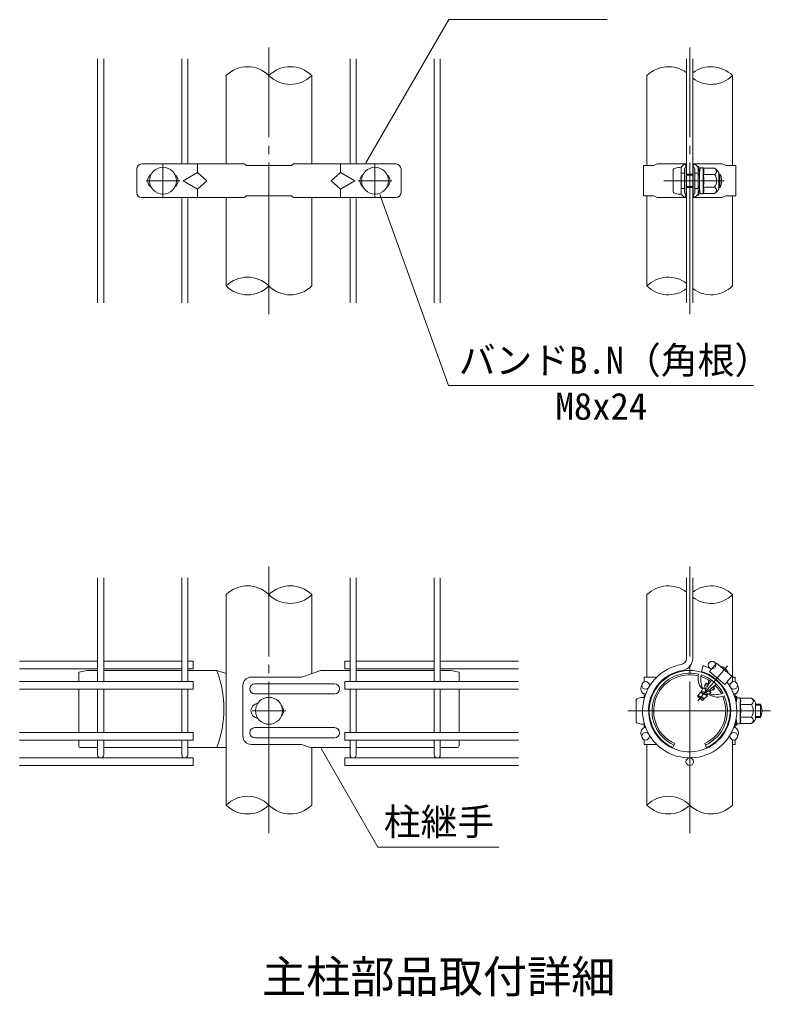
# Model space of a CAD drawing. Units: millimetres, scale not verified. Extents: x -6300 to 6300, y -4455 to 4455.
# Drawn here: x 3737 to 5075, y -1794 to -54 of the extents above; entities that cross this region are included whole.
import ezdxf
from ezdxf.enums import TextEntityAlignment as Align

# ---------------------------------------------------------------- set-up
doc = ezdxf.new("R2010")
doc.units = ezdxf.units.MM
doc.header["$LTSCALE"] = 15
doc.linetypes.add('LONG_CHAIN', pattern=[21, 18, -1, 1, -1])
for name, color, linetype, lineweight in [('0-0_D-STR-TXT', 7, 'Continuous', 9), ('0-2_D-TTL-TXT', 7, 'Continuous', 9), ('0-3_D-STR2', 7, 'Continuous', 9), ('0-4_D-STR-DIM', 7, 'Continuous', 9), ('0-6_D-STR1', 1, 'Continuous', 9), ('0-7_D-BMK', 2, 'LONG_CHAIN', 9), ('0-8_D-STR3', 3, 'Continuous', 9)]:
    doc.layers.add(name, color=color, linetype=linetype, lineweight=lineweight)
doc.styles.add('ＭＳ ゴシック', font='')
doc.styles.get('ＭＳ ゴシック').set_extended_font_data('MS Gothic')

msp = doc.modelspace()

# ---------------------------------------------------------------- linework, layer by layer
at = {"layer": '0-0_D-STR-TXT'}
for points in [[(4784.26, -53.64), (4501.72, -53.64), (4354.16, -309.22)], [(5045.05, -705.92), (4501.64, -705.92), (4379.1, -365.42)], [(4591.35, -1528.39), (4375.69, -1528.39), (4274.22, -1352.64)]]:
    msp.add_lwpolyline(points, dxfattribs=at)
at = {"layer": '0-3_D-STR2'}
for p, q in [((3875.9, -558.45), (3875.9, -123.45)), ((3886.7, -558.45), (3886.7, -123.45)), ((4025.9, -309.45), (4025.9, -123.45)), ((4036.7, -309.45), (4036.7, -123.45)), ((4325.9, -309.45), (4325.9, -123.45)), ((4336.7, -309.45), (4336.7, -123.45)), ((4475.9, -558.45), (4475.9, -123.45)), ((4486.7, -558.45), (4486.7, -123.45)), ((4925.9, -558.45), (4925.9, -123.45)), ((4936.7, -558.45), (4936.7, -123.45)), ((4025.9, -558.45), (4025.9, -372.45)), ((4036.7, -558.45), (4036.7, -372.45)), ((4325.9, -558.45), (4325.9, -372.45)), ((4336.7, -558.45), (4336.7, -372.45)), ((3875.9, -1233.33), (3875.9, -1048.45)), ((3886.7, -1233.33), (3886.7, -1048.45)), ((4025.9, -1233.33), (4025.9, -1048.45)), ((4036.7, -1233.33), (4036.7, -1048.45)), ((4325.9, -1233.33), (4325.9, -1048.45)), ((4336.7, -1233.33), (4336.7, -1048.45)), ((4475.9, -1233.33), (4475.9, -1048.45)), ((4486.7, -1233.33), (4486.7, -1048.45)), ((4925.9, -1192.05), (4925.9, -1048.45)), ((4936.7, -1192.05), (4936.7, -1048.45)), ((3736.7, -1197.22), (3875.9, -1197.22)), ((3886.7, -1197.22), (4025.9, -1197.22)), ((4036.7, -1197.22), (4046.3, -1197.22)), ((4046.3, -1210.72), (4046.3, -1197.22)), ((4325.9, -1197.22), (4316.3, -1197.22)), ((4316.3, -1210.72), (4316.3, -1197.22)), ((4475.9, -1197.22), (4336.7, -1197.22)), ((4625.9, -1197.22), (4486.7, -1197.22)), ((3736.7, -1210.72), (3875.9, -1210.72)), ((3886.7, -1210.72), (4025.9, -1210.72)), ((4036.7, -1210.72), (4046.3, -1210.72)), ((4325.9, -1210.72), (4316.3, -1210.72)), ((4475.9, -1210.72), (4336.7, -1210.72)), ((4625.9, -1210.72), (4486.7, -1210.72)), ((4952.22, -1215.31), (4955.3, -1204.96)), ((3736.7, -1233.33), (4046.3, -1233.33)), ((4046.3, -1233.33), (4046.3, -1246.83)), ((4316.3, -1233.33), (4316.3, -1246.83)), ((4625.9, -1233.33), (4316.3, -1233.33)), ((3736.7, -1246.83), (4046.3, -1246.83)), ((3875.9, -1324.08), (3875.9, -1246.83)), ((3886.7, -1324.08), (3886.7, -1246.83)), ((4025.9, -1324.08), (4025.9, -1246.83)), ((4036.7, -1324.08), (4036.7, -1246.83)), ((4625.9, -1246.83), (4316.3, -1246.83)), ((4325.9, -1324.08), (4325.9, -1246.83)), ((4336.7, -1324.08), (4336.7, -1246.83)), ((4475.9, -1324.08), (4475.9, -1246.83)), ((4486.7, -1324.08), (4486.7, -1246.83)), ((3736.7, -1324.08), (4046.3, -1324.08)), ((3736.7, -1337.58), (4046.3, -1337.58)), ((3875.9, -1364.05), (3875.9, -1337.58)), ((3886.7, -1364.05), (3886.7, -1337.58)), ((4025.9, -1364.05), (4025.9, -1337.58)), ((4036.7, -1364.05), (4036.7, -1337.58)), ((4046.3, -1324.08), (4046.3, -1337.58)), ((4625.9, -1324.08), (4316.3, -1324.08)), ((4316.3, -1324.08), (4316.3, -1337.58)), ((4625.9, -1337.58), (4316.3, -1337.58)), ((4325.9, -1364.05), (4325.9, -1337.58)), ((4336.7, -1364.05), (4336.7, -1337.58)), ((4475.9, -1364.05), (4475.9, -1337.58)), ((4486.7, -1364.05), (4486.7, -1337.58)), ((3736.7, -1369.45), (4046.3, -1369.45)), ((4046.3, -1369.45), (4046.3, -1382.95)), ((4625.9, -1369.45), (4316.3, -1369.45)), ((4316.3, -1369.45), (4316.3, -1382.95)), ((3736.7, -1382.95), (4046.3, -1382.95)), ((4625.9, -1382.95), (4316.3, -1382.95))]:
    msp.add_line(p, q, dxfattribs=at)
for centre in [(4971.25, -1203.97), (4852.71, -1240.08), (5009.89, -1240.08), (4852.71, -1330.83), (5009.89, -1330.83), (4931.3, -1376.2)]:
    msp.add_circle(centre, 6.75, dxfattribs=at)
for centre, radius, start, end in [((4915.1, -1192.05), 10.8, 279.83934, 0), ((4915.1, -1192.05), 21.6, 279.83934, 0), ((4931.3, -1285.45), 84, 99.83934, 37.62637), ((4931.3, -1285.45), 73.2, 99.83934, 73.39579), ((4931.3, -1285.45), 84, 62.37363, 73.39579), ((3881.3, -1364.05), 5.4, 180, 0), ((4031.3, -1364.05), 5.4, 180, 0), ((4331.3, -1364.05), 5.4, 180, 0), ((4481.3, -1364.05), 5.4, 180, 0)]:
    msp.add_arc(centre, radius, start, end, dxfattribs=at)
at = {"layer": '0-4_D-STR-DIM'}
for centre, start, end in [((4143.2, -191.79), 45.18146, 134.81854), ((4219.4, -191.79), 45.18146, 134.81854), ((4893.2, -191.79), 52.7739, 134.81854), ((4969.4, -191.79), 45.18146, 127.2261), ((4219.4, -115.11), 225.18146, 314.81854), ((4969.4, -115.11), 232.7739, 314.81854), ((4143.2, -566.79), 45.18146, 134.81854), ((4893.2, -566.79), 52.7739, 134.81854), ((4143.2, -490.11), 225.18146, 314.81854), ((4219.4, -490.11), 225.18146, 314.81854), ((4893.2, -490.11), 225.18146, 307.2261), ((4969.4, -490.11), 232.7739, 314.81854), ((4143.2, -1116.8), 45.18146, 134.81854), ((4219.4, -1116.8), 45.18146, 134.81854), ((4219.4, -1040.11), 225.18146, 314.81854), ((4893.2, -1116.8), 52.7739, 134.81854), ((4969.4, -1116.8), 45.18146, 127.2261), ((4969.4, -1040.11), 232.7739, 314.81854), ((4143.2, -1491.8), 45.18146, 134.81854), ((4893.2, -1491.8), 45.18146, 134.81854), ((4143.2, -1415.11), 225.18146, 314.81854), ((4219.4, -1415.11), 225.18146, 314.81854), ((4893.2, -1415.11), 225.18146, 314.81854), ((4969.4, -1415.11), 225.18146, 314.81854)]:
    msp.add_arc(centre, 54.05, start, end, dxfattribs=at)
at = {"layer": '0-6_D-STR1'}
for p, q in [((4105.1, -153.45), (4105.1, -310.95)), ((4257.5, -310.95), (4257.5, -153.45)), ((4855.1, -153.45), (4855.1, -313.95)), ((5007.5, -313.95), (5007.5, -153.45)), ((4105.1, -370.95), (4105.1, -528.45)), ((4257.5, -528.45), (4257.5, -370.95)), ((4855.1, -367.95), (4855.1, -528.45)), ((5007.5, -528.45), (5007.5, -367.95)), ((4105.1, -1078.45), (4105.1, -1453.45)), ((4257.5, -1219.18), (4257.5, -1078.45)), ((4855.1, -1078.45), (4855.1, -1225.45)), ((5007.5, -1233.77), (5007.5, -1078.45)), ((5007.5, -1453.45), (5007.5, -1337.14)), ((4257.5, -1453.45), (4257.5, -1350.91)), ((4855.1, -1345.45), (4855.1, -1453.45))]:
    msp.add_line(p, q, dxfattribs=at)
at = {"layer": '0-7_D-BMK'}
for p, q in [((4181.3, -578.45), (4181.3, -103.45)), ((4931.3, -578.45), (4931.3, -103.45)), ((3992.3, -370.95), (3992.3, -310.95)), ((4370.3, -370.95), (4370.3, -310.95)), ((3962.3, -340.95), (4022.3, -340.95)), ((4340.3, -340.95), (4400.3, -340.95)), ((4885.3, -340.95), (4992.52, -340.95)), ((4181.3, -1503.45), (4181.3, -1028.45)), ((4931.3, -1503.45), (4931.3, -1028.45)), ((4998.52, -1205.34), (4946.1, -1267.81)), ((4151.3, -1285.45), (4211.3, -1285.45)), ((5075.3, -1285.45), (4820.9, -1285.45))]:
    msp.add_line(p, q, dxfattribs=at)
at = {"layer": '0-8_D-STR3'}
for p, q in [((3954.8, -310.95), (4137.8, -310.95)), ((4053.8, -310.95), (4053.8, -325.95)), ((4140.8, -313.95), (4137.8, -310.95)), ((4221.8, -313.95), (4224.8, -310.95)), ((4224.8, -310.95), (4407.8, -310.95)), ((4308.8, -310.95), (4308.8, -325.95)), ((4867.13, -313.95), (4873.13, -310.95)), ((4873.13, -310.95), (4925.26, -310.95)), ((4922.26, -310.95), (4916.26, -316.95)), ((4922.26, -310.95), (4925.25, -313.95)), ((4925.26, -316.65), (4925.26, -310.95)), ((4989.47, -310.95), (4937.34, -310.95)), ((4937.34, -316.65), (4937.34, -310.95)), ((4940.34, -310.95), (4937.34, -313.95)), ((4940.34, -310.95), (4946.34, -316.95)), ((4995.47, -313.95), (4989.47, -310.95)), ((3945.8, -319.95), (3945.8, -361.95)), ((4028.3, -340.95), (4053.8, -325.95)), ((4140.8, -313.95), (4221.8, -313.95)), ((4416.8, -319.95), (4416.8, -361.95)), ((4849.1, -367.95), (4849.1, -313.95)), ((4849.1, -313.95), (4867.13, -313.95)), ((4901.86, -321.45), (4901.86, -360.45)), ((4916.26, -364.95), (4916.26, -316.95)), ((4916.26, -316.95), (4916.26, -364.95)), ((4916.26, -327.45), (4922.26, -327.45)), ((4925.25, -313.95), (4922.26, -319.44)), ((4922.26, -362.47), (4922.26, -319.44)), ((4923.78, -316.65), (4925.26, -316.65)), ((4925.25, -365.25), (4925.25, -316.65)), ((4925.25, -328.95), (4936.7, -328.95)), ((4937.34, -313.95), (4940.34, -319.44)), ((4937.34, -365.25), (4937.34, -316.65)), ((4938.82, -316.65), (4937.34, -316.65)), ((4940.34, -362.47), (4940.34, -319.44)), ((4946.34, -327.45), (4940.34, -327.45)), ((4946.34, -315.45), (4946.34, -319.77)), ((4947.84, -315.45), (4946.34, -315.45)), ((4946.34, -364.95), (4946.34, -316.95)), ((4946.34, -328.95), (4948.74, -328.95)), ((4946.9, -321.51), (4949.06, -324.54)), ((4947.84, -315.45), (4947.84, -319.77)), ((4948.12, -320.64), (4949.36, -322.38)), ((4948.74, -327.45), (4949.91, -317.96)), ((4948.74, -327.45), (4948.74, -354.45)), ((4955.21, -317.7), (4950.2, -317.7)), ((4955.34, -340.95), (4955.34, -317.78)), ((4975.72, -329.69), (4955.34, -329.69)), ((4955.64, -318.43), (4955.5, -317.92)), ((4975.72, -318.43), (4955.64, -318.43)), ((4983.24, -325.95), (4983.24, -355.95)), ((4983.24, -328.95), (4985.26, -328.95)), ((4985.26, -328.95), (4985.26, -352.95)), ((5013.5, -313.95), (4995.47, -313.95)), ((5013.5, -367.95), (5013.5, -313.95)), ((4028.3, -340.95), (4053.8, -355.95)), ((4334.3, -340.95), (4308.8, -355.95)), ((4925.25, -330.98), (4936.7, -330.98)), ((4946.34, -330.98), (4948.74, -330.98)), ((4955.34, -340.95), (4955.34, -364.13)), ((4983.24, -330.98), (4986.23, -330.98)), ((4308.8, -355.95), (4308.8, -370.95)), ((4916.26, -354.45), (4922.26, -354.45)), ((4922.26, -370.95), (4916.26, -364.95)), ((4925.25, -367.95), (4922.26, -362.47)), ((4923.78, -365.25), (4925.26, -365.25)), ((4925.25, -350.92), (4936.7, -350.92)), ((4925.25, -352.95), (4936.7, -352.95)), ((4925.26, -370.95), (4925.26, -365.25)), ((4937.34, -367.95), (4940.34, -362.47)), ((4937.34, -370.95), (4937.34, -365.25)), ((4938.82, -365.25), (4937.34, -365.25)), ((4946.34, -354.45), (4940.34, -354.45)), ((4940.34, -370.95), (4946.34, -364.95)), ((4946.34, -350.92), (4948.74, -350.92)), ((4946.34, -352.95), (4948.74, -352.95)), ((4946.34, -362.13), (4946.34, -366.45)), ((4946.9, -360.39), (4949.06, -357.36)), ((4948.12, -361.26), (4949.36, -359.52)), ((4948.74, -354.45), (4949.91, -363.94)), ((4955.14, -364.2), (4950.2, -364.2)), ((4975.72, -352.21), (4955.34, -352.21)), ((4975.72, -363.47), (4955.64, -363.47)), ((4983.24, -350.92), (4986.23, -350.92)), ((4983.24, -352.95), (4985.26, -352.95)), ((3954.8, -370.95), (4137.8, -370.95)), ((4140.8, -367.95), (4137.8, -370.95)), ((4140.8, -367.95), (4221.8, -367.95)), ((4221.8, -367.95), (4224.8, -370.95)), ((4224.8, -370.95), (4407.8, -370.95)), ((4849.1, -367.95), (4867.13, -367.95)), ((4867.13, -367.95), (4873.13, -370.95)), ((4873.13, -370.95), (4925.26, -370.95)), ((4922.26, -370.95), (4925.25, -367.95)), ((4940.34, -370.95), (4937.34, -367.95)), ((4989.47, -370.95), (4937.34, -370.95)), ((4995.47, -367.95), (4989.47, -370.95)), ((5013.5, -367.95), (4995.47, -367.95)), ((4979.02, -1200.57), (4966.49, -1215.51)), ((3857.3, -1213.45), (3842.3, -1216.45)), ((3842.3, -1216.45), (3842.3, -1233.33)), ((3857.3, -1213.45), (3875.9, -1213.45)), ((3886.7, -1213.45), (4025.9, -1213.45)), ((4036.7, -1213.45), (4088.56, -1213.45)), ((4088.56, -1213.45), (4105.1, -1219.18)), ((4274.03, -1213.45), (4239.36, -1225.45)), ((4325.9, -1213.45), (4274.03, -1213.45)), ((4475.9, -1213.45), (4336.7, -1213.45)), ((4505.3, -1213.45), (4486.7, -1213.45)), ((4505.3, -1213.45), (4520.3, -1216.45)), ((4520.3, -1216.45), (4520.3, -1233.33)), ((4966.49, -1215.51), (4994.07, -1238.65)), ((4986.13, -1205.85), (4985.94, -1206.38)), ((5000.17, -1217.64), (4999.68, -1217.91)), ((4239.36, -1225.45), (4149.84, -1225.45)), ((4872.51, -1225.45), (4850.3, -1225.45)), ((4850.3, -1233.77), (4850.3, -1225.45)), ((4891.5, -1225.45), (4889.37, -1225.45)), ((4964.92, -1230.76), (4964.91, -1237.26)), ((4970.51, -1223.64), (4970.51, -1225.07)), ((4983.24, -1233.88), (4981.85, -1234.19)), ((5007.5, -1225.45), (5012.3, -1225.45)), ((5012.3, -1233.77), (5012.3, -1225.45)), ((3842.3, -1246.83), (3842.3, -1324.08)), ((4134.84, -1240.45), (4134.84, -1330.45)), ((4298.3, -1237.45), (4156.06, -1237.45)), ((4520.3, -1246.83), (4520.3, -1324.08)), ((4946.41, -1258.27), (4950.43, -1252.24)), ((4962.34, -1258.73), (4950.25, -1252.77)), ((4962.02, -1257.11), (4950.43, -1252.24)), ((4952.22, -1252.22), (4951.74, -1252.79)), ((4952.22, -1252.22), (4952.23, -1249.63)), ((4955.48, -1244.77), (4952.23, -1249.63)), ((4962.6, -1256.43), (4952.29, -1252.14)), ((4953.58, -1244.9), (4952.55, -1245.34)), ((4965.53, -1255.53), (4952.71, -1249.64)), ((4960.14, -1247.64), (4955.39, -1244.99)), ((4960.57, -1246.7), (4957.82, -1245.54)), ((4961, -1245.81), (4958.48, -1244.76)), ((4958.5, -1239.89), (4958.49, -1244.75)), ((4958.5, -1239.89), (4960.81, -1236.43)), ((4962.96, -1242.02), (4958.86, -1239.72)), ((4959.07, -1250.02), (4961.37, -1251.95)), ((4964.53, -1239.24), (4960.79, -1236.82)), ((4965.12, -1238.24), (4960.81, -1236.43)), ((4964.81, -1237.22), (4964.26, -1237.88)), ((4969, -1252.59), (4964.29, -1249.96)), ((4965.56, -1237.53), (4964.91, -1237.26)), ((4968.23, -1249.92), (4965.77, -1248.89)), ((4969.27, -1252.73), (4965.91, -1255.91)), ((4968.79, -1249.05), (4966.71, -1248.19)), ((4968.85, -1249.18), (4968.23, -1249.92)), ((4968.23, -1249.92), (4969.27, -1252.73)), ((4973.92, -1248.31), (4968.85, -1249.18)), ((4974, -1248.23), (4969.71, -1245.82)), ((4975.66, -1246.45), (4971.87, -1243.99)), ((4973.92, -1248.31), (4975.78, -1246.55)), ((4974.66, -1242.25), (4974.07, -1242)), ((4975.24, -1241.56), (4974.33, -1242.64)), ((4974.33, -1242.64), (4975.78, -1246.55)), ((4975.24, -1241.56), (4974.75, -1241.36)), ((4977.73, -1241.11), (4975.26, -1241.54)), ((4298.3, -1255.45), (4156.06, -1255.45)), ((4835.9, -1265.95), (4835.9, -1304.95)), ((4850.3, -1263.21), (4850.3, -1255.45)), ((4850.3, -1261.45), (4850.3, -1263.21)), ((4946.41, -1258.27), (4945.45, -1259.49)), ((4954.27, -1266.96), (4945.47, -1259.57)), ((4956.41, -1263.8), (4946.11, -1259.51)), ((4946.12, -1258.7), (4946.41, -1258.27)), ((4946.12, -1258.7), (4946.12, -1259.49)), ((4957.97, -1262.93), (4946.45, -1258.29)), ((4955.83, -1264.49), (4946.8, -1260.69)), ((4954.27, -1266.96), (4956.25, -1265.09)), ((4956.02, -1264.47), (4956.25, -1265.09)), ((4956.64, -1263.73), (4956.1, -1264.37)), ((4957.9, -1263.51), (4956.64, -1263.73)), ((4957.9, -1263.51), (4959.75, -1261.76)), ((4962.76, -1258.91), (4959.75, -1261.76)), ((4965.91, -1255.91), (4962.74, -1256.45)), ((4967.37, -1256.47), (4967.11, -1257.56)), ((5012.3, -1263.21), (5012.3, -1255.45)), ((5013.7, -1264.65), (5013.17, -1266.65)), ((5013.8, -1259.95), (5013.8, -1263.88)), ((5013.8, -1259.95), (5015.3, -1259.95)), ((5015.2, -1264.65), (5013.9, -1269.54)), ((5014.4, -1271.95), (5015.56, -1262.47)), ((5015.3, -1259.95), (5015.3, -1263.88)), ((5020.87, -1262.2), (5015.86, -1262.2)), ((5021, -1285.45), (5021, -1262.28)), ((5021.29, -1262.94), (5021.16, -1262.43)), ((5041.38, -1262.94), (5021.29, -1262.94)), ((5048.9, -1270.45), (5048.9, -1300.45)), ((5014.4, -1271.95), (5014.4, -1273.19)), ((5041.38, -1274.2), (5021, -1274.2)), ((5021, -1285.45), (5021, -1308.63)), ((5048.9, -1273.45), (5057.3, -1273.45)), ((5048.9, -1275.49), (5058.27, -1275.49)), ((5057.3, -1273.45), (5057.3, -1297.45)), ((5013.7, -1306.26), (5013.17, -1304.26)), ((5015.2, -1306.26), (5013.9, -1301.37)), ((5014.4, -1297.72), (5014.4, -1298.95)), ((5014.4, -1298.95), (5015.56, -1308.44)), ((5041.38, -1296.71), (5021, -1296.71)), ((5048.9, -1295.42), (5058.27, -1295.42)), ((5048.9, -1297.45), (5057.3, -1297.45)), ((4298.3, -1315.45), (4156.06, -1315.45)), ((4850.3, -1315.45), (4850.3, -1307.7)), ((4850.3, -1307.7), (4850.3, -1309.45)), ((5012.3, -1315.45), (5012.3, -1307.7)), ((5015.3, -1307.03), (5015.3, -1310.95)), ((5020.8, -1308.7), (5015.86, -1308.7)), ((5041.38, -1307.97), (5021.29, -1307.97)), ((3842.3, -1337.58), (3842.3, -1347.91)), ((4298.3, -1333.45), (4156.06, -1333.45)), ((4520.3, -1337.58), (4520.3, -1347.91)), ((4850.3, -1345.45), (4850.3, -1337.14)), ((5012.3, -1345.45), (5012.3, -1337.14)), ((3875.9, -1350.91), (3845.3, -1350.91)), ((4025.9, -1350.91), (3886.7, -1350.91)), ((4105.1, -1350.91), (4036.7, -1350.91)), ((4239.36, -1345.45), (4149.84, -1345.45)), ((4255.12, -1350.91), (4239.36, -1345.45)), ((4255.12, -1350.91), (4325.9, -1350.91)), ((4336.7, -1350.91), (4475.9, -1350.91)), ((4486.7, -1350.91), (4517.3, -1350.91)), ((4872.51, -1345.45), (4850.3, -1345.45)), ((4891.5, -1345.45), (4889.37, -1345.45)), ((4901.3, -1350.91), (4904.55, -1343.82)), ((4961.3, -1350.91), (4958.05, -1343.82)), ((5007.5, -1345.45), (5012.3, -1345.45))]:
    msp.add_line(p, q, dxfattribs=at)
for points in [[(4053.8, -325.95), (4070.3, -340.95), (4053.8, -355.95), (4053.8, -370.95)], [(4334.3, -340.95), (4308.8, -325.95), (4292.3, -340.95), (4308.8, -355.95)], [(4947.84, -362.13), (4947.84, -366.45), (4946.34, -366.45)], [(4979.02, -1200.57), (5006.6, -1223.71), (4994.07, -1238.65)], [(4958.48, -1244.76), (4957.82, -1245.54), (4955.48, -1244.77)], [(4962.74, -1256.45), (4962.12, -1257.19), (4962.76, -1258.91)], [(5013.8, -1307.03), (5013.8, -1310.95), (5015.3, -1310.95)]]:
    msp.add_lwpolyline(points, dxfattribs=at)
for centre in [(3992.3, -340.95), (4370.3, -340.95), (4181.3, -1285.45)]:
    msp.add_circle(centre, 24, dxfattribs=at)
for centre, radius, start, end in [((3954.8, -319.95), 9, 90, 180), ((4407.8, -319.95), 9, 0, 90), ((3978.8, -340.95), 13.5, 125.46791, 234.53209), ((4005.8, -340.95), 13.5, 305.46791, 54.53209), ((4356.8, -340.95), 13.5, 125.46791, 234.53209), ((4383.8, -340.95), 13.5, 305.46791, 54.53209), ((4949.34, -319.77), 3, 180, 215.53768), ((4949.34, -319.77), 1.5, 180, 215.53768), ((4947.84, -325.41), 1.5, 33.43373, 35.53768), ((4950.2, -318), 0.3, 90, 173), ((4955.21, -318), 0.3, 15, 90), ((4940.69, -324.07), 15.97, 339.37322, 22.7756), ((4893.07, -340.95), 63.57, 0, 10.20031), ((4972.67, -324.06), 6.4, 298.45309, 61.54691), ((4958.45, -340.95), 20.62, 0, 33.09348), ((4962.92, -338.72), 24, 32.13463, 57.68315), ((4962.76, -340.95), 25.5, 331.92751, 28.07249), ((4893.07, -340.95), 63.57, 349.79969, 0), ((4958.45, -340.95), 20.62, 326.90652, 0), ((3954.8, -361.95), 9, 180, 270), ((4407.8, -361.95), 9, 270, 0), ((4949.34, -362.13), 3, 144.46232, 180), ((4949.34, -362.13), 1.5, 144.46232, 180), ((4947.84, -356.49), 1.5, 324.46232, 326.56627), ((4950.2, -363.9), 0.3, 187, 270), ((4955.14, -363.9), 0.3, 270, 337.2244), ((4940.69, -357.84), 15.97, 337.2244, 20.62678), ((4972.67, -357.84), 6.4, 298.45309, 61.54691), ((4962.92, -343.19), 24, 302.31685, 327.86537), ((3901.91, -1282.18), 198.9, 339.78603, 20.21397), ((4931.3, -1285.45), 72, 294.62432, 245.37568), ((4931.3, -1285.45), 67.2, 76.51477, 245.37568), ((4981.43, -1225.71), 20.41, 20.1954, 79.8046), ((4149.84, -1240.45), 15, 90, 180), ((4931.3, -1285.45), 64.2, 76.39388, 245.37568), ((4975.26, -1227.08), 29.13, 166.14552, 218.81508), ((5010.52, -1228.29), 59.31, 173.19065, 196.25963), ((4931.3, -1285.45), 64.2, 54.62674, 71.81465), ((4931.3, -1285.45), 67.2, 27.59553, 72.40447), ((5046.61, -1287.55), 95.24, 143.32909, 156.79151), ((4156.06, -1246.45), 9, 90, 270), ((4298.3, -1246.45), 9, 270, 90), ((4854.05, -1246.45), 9.75, 145.52206, 247.38014), ((4848.76, -1246.45), 9.13, 9.9641, 11.59585), ((4909.21, -1172.26), 95.24, 303.20849, 316.67091), ((4931.3, -1285.45), 64.2, 28.18535, 45.37326), ((5013.84, -1246.45), 9.13, 168.40415, 170.0359), ((5008.55, -1246.45), 9.75, 292.61986, 34.47794), ((4848.76, -1246.45), 9.13, 279.7159, 299.45512), ((4931.3, -1285.45), 64.2, 294.62432, 23.60612), ((4931.3, -1285.45), 67.2, 294.62432, 23.48523), ((4981.15, -1232.03), 29.13, 241.18492, 293.85448), ((4973.84, -1197.51), 59.31, 263.74037, 286.80935), ((5013.84, -1246.45), 9.13, 240.54488, 260.2841), ((5010.8, -1263.88), 3, 345.11181, 0), ((5016.8, -1270.31), 3, 165.11181, 171.06848), ((5012.3, -1263.88), 3, 345.11181, 0), ((5015.86, -1262.5), 0.3, 90, 173), ((5020.87, -1262.5), 0.3, 15, 90), ((5006.35, -1268.57), 15.97, 339.37322, 22.7756), ((5038.33, -1268.57), 6.4, 298.45309, 61.54691), ((5028.58, -1283.22), 24, 32.13463, 57.68315), ((4162.59, -1285.45), 13.5, 94.99037, 265.00963), ((4193.86, -1285.45), 13.5, 314.07965, 45.92035), ((5012.68, -1273.26), 1.71, 2.43295, 14.61313), ((4958.73, -1285.45), 63.57, 0, 10.20031), ((4958.73, -1285.45), 63.57, 349.79969, 0), ((5024.11, -1285.45), 20.62, 0, 33.09348), ((5024.11, -1285.45), 20.62, 326.90652, 0), ((5034.8, -1285.45), 25.5, 331.92751, 28.07249), ((5016.8, -1300.6), 3, 188.93152, 194.88819), ((5012.68, -1297.65), 1.71, 345.38687, 357.56705), ((5006.35, -1302.34), 15.97, 337.2244, 20.62678), ((5038.33, -1302.34), 6.4, 298.45309, 61.54691), ((5028.58, -1287.69), 24, 302.31685, 327.86537), ((4156.06, -1324.45), 9, 90, 270), ((4298.3, -1324.45), 9, 270, 90), ((4854.05, -1324.45), 9.75, 112.61986, 214.47794), ((4848.76, -1324.45), 9.13, 60.54488, 80.2841), ((5013.84, -1324.45), 9.13, 99.7159, 119.45512), ((5008.55, -1324.45), 9.75, 325.52206, 67.38014), ((5010.8, -1307.03), 3, 360, 14.88819), ((5012.3, -1307.03), 3, 360, 14.88819), ((5015.86, -1308.4), 0.3, 187, 270), ((5020.8, -1308.4), 0.3, 270, 337.2244), ((4149.84, -1330.45), 15, 180, 270), ((4848.76, -1324.45), 9.13, 348.40415, 350.0359), ((5013.84, -1324.45), 9.13, 189.9641, 191.59585), ((5013.84, -1324.45), 9.13, 189.9641, 191.59585), ((3845.3, -1347.91), 3, 180, 270), ((4517.3, -1347.91), 3, 270, 0)]:
    msp.add_arc(centre, radius, start, end, dxfattribs=at)
for centre, start_param, end_param in [((4916.26, -321.45), 1.5707963, 3.1415927), ((4916.26, -360.45), 3.1415927, 4.712389), ((4850.3, -1265.95), 1.5707963, 3.1415927), ((4850.3, -1304.95), 3.1415927, 4.712389)]:
    msp.add_ellipse(centre, major_axis=(14.4, 0), ratio=0.3125, start_param=start_param, end_param=end_param, dxfattribs=at)

# ---------------------------------------------------------------- texts
at = {"layer": '0-0_D-STR-TXT', "style": 'ＭＳ ゴシック'}
for s, p in [('バンドB.N（角根）', (4519.64, -699.17)), ('M8x24', (4692.12, -781.17)), ('柱継手', (4386.06, -1521.65))]:
    msp.add_text(s, height=48.06, dxfattribs=at).set_placement(p, align=Align.BOTTOM_LEFT)
at = {"layer": '0-2_D-TTL-TXT', "style": 'ＭＳ ゴシック'}
msp.add_text('主柱部品取付詳細', height=57.73, dxfattribs=at).set_placement((4168.89, -1805.3), align=Align.BOTTOM_LEFT)

doc.saveas('drawing.dxf')
